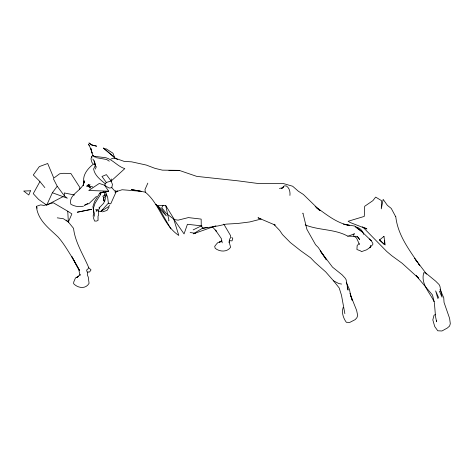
<?xml version="1.0" encoding="UTF-8"?>
<svg xmlns="http://www.w3.org/2000/svg" width="474" height="474" viewBox="0 0 474 474"><rect width="100%" height="100%" fill="white"/><g stroke="black" fill="none" stroke-linecap="round" stroke-linejoin="round"><path stroke-width="0.71" d="M289.928 195.43C290.349 191.94 289.466 187.959 286.349 185.938L284.21 185.891L281.645 188.581L283.719 186.632L282.51 187.793L279.441 188.439M104.44 195.703L104.89 192.385M115.65 190.536L115.615 191.929L111.799 187.663L112.439 184.422L111.153 181.038L106.389 174.628L101.981 176.47L106.306 182.454L111.153 181.038L124.822 168.614C116.557 166.22 111.266 157.137 102.141 157.285L95.001 156.379M302.898 213.383L302.91 213.081L306.927 229.392L315.566 244.726L318.327 247.552L326.468 259.9L320.217 250.906M103.451 199.779L103.682 200.656L103.936 199.062L103.48 197.095M111.153 181.038L111.366 178.959M84.171 181.169L84.028 182.443C82.109 175.41 87.791 168.554 92.94 164.49M97.899 210.663L98.657 211.037L98.509 215.344L98.023 216.085L98.035 220.434L96.518 221.068L94.581 221.056L93.497 218.004L94.397 215.267L93.36 208.424L95.114 203.18L100.494 194.565L100.636 193.576M87.791 272.183L87.305 274.802L88.282 277.136L89.071 283.322C85.64 289.401 77.908 288.162 73.654 283.719L73.731 282.036L75.473 277.936L78.441 276.348L76.901 277.432L80.236 274.434M84.135 180.695L83.3 185.713L83.608 184.599M395.666 216.659L391.263 208.43L387.359 205.331L383.158 199.376L381.28 208.862L381.54 200.668L375.663 197.095L372.902 200.632L364.69 206.279L364.269 216.411L348.135 221.263L350.25 222.555L366.912 228.978L364.476 227.627M79.513 189.659L79.946 187.627L70.827 173.419L63.38 173.312L59.611 173.792L53.805 178.111L47.684 163.506L39.301 166.617L33.293 174.965L39.709 181.317L44.852 187.603M384.764 240.822L383.964 244.217L379.621 239.595M106.182 195.371L103.711 197.966L102.834 196.165L105.945 194.494L106.182 195.371L104.624 201.598L104.393 200.721L103.8 203.097L99.078 208.05M229.001 242.463L229.629 240.531M109.411 205.07L109.038 206.338L101.009 211.339L99.113 211.297L98.337 210.687M100.494 194.565L101.045 192.717M93.052 216.174L93.953 213.442L92.916 206.599L94.658 201.367L100.02 192.764M91.796 156.521L91.95 157.244M95.422 169.088L96.157 166.884M39.917 181.613L33.257 193.67L38.649 199.477L46.695 205.147L63.101 196.615M92.009 156.195L90.967 158.861L91.861 162.315L93.431 164.342L94.836 163.909M343.176 307.466C341.345 312.354 343.33 318.238 346.328 322.284L349.765 322.409L355.192 319.618L356.91 317.704L357.674 315.477L356.644 310.434L350.541 295.13L349.51 289.549L346.281 282.563M106.306 182.454L104.564 185.233L108.694 191.182L100.233 192.799M88.804 267.786L91.02 269.86L89.568 272.005L87.103 271.975L86.618 270.044L88.223 268.634L88.549 267.212C83.193 254.491 75.088 242.255 73.553 228.355L68.357 222.022L71.888 213.904L67.752 211.226L53.343 202.789L43.964 205.438L40.687 204.881L36.385 206.35C37.908 220.523 48.781 227.988 58.124 237.065C63.8 243.464 67.989 250.953 72.587 258.117L71.876 256.701L79.644 270.607L72.723 258.366L78.69 269.445L80.112 275.542M147.829 183.136L145.008 189.511L145.287 192.16C159.75 203.891 163.056 225.055 178.781 235.442L173.757 219.142L184.06 233.901L187.426 224.279L201.965 225.92M46.695 205.147L52.377 192.746L57.212 186.241L53.337 178.674M95.552 164.952L93.621 169.034C94.646 175.463 100.494 179.759 105.192 183.699M84.224 182.164C82.334 190.821 67.895 194.5 70.904 204.33C74.726 206.457 79.223 207.221 83.489 206.172M163.157 205.266L161.764 207.713L166.303 213.46L173.774 219.101M109.02 207.179L106.964 210.456L102.473 211.86M102.337 209.721L101.009 211.339L108.35 203.145L107.669 197.326L105.921 192.9M96.506 196.319L89.142 203.482L84.413 205.319L87.838 203.435M87.56 185.275L86.552 186.235L89.308 186.874L90.042 188.036L90.7 187.799L88.164 184.99L87.56 185.275L89.106 186.092L92.78 186.928M359.008 243.636L357.159 245.562L356.91 249.514L360.702 250.942L361.372 251.682L366.574 249.834L370.052 247.469L370.798 245.627L369.927 247.535L372.837 244.501L372.813 243.358L371.338 240.792L361.745 231.561M168.477 220.872L168.993 220.517L165.722 205.55L157.546 205.663L155.626 204.324L156.562 205.39M115.058 192.29L117.38 190.874L116.077 191.597M221.714 240.786L219.332 242.244L221.767 241.361M203.127 227.84L193.25 233.86L215.907 225.82M347.957 236.135L347.845 236.2C334.608 228.818 318.966 230.554 305.179 224.889M111.799 187.663L109.571 188.054L108.516 187.728L104.564 185.233L99.315 183.432L88.768 190.477L108.694 191.182M96.186 211.351L97.342 210.687M435.227 314.564L434.042 315.21L432.815 319.909L434.717 326.509L437.757 330.793L441.969 330.976L447.343 328.014L449.589 326.047L450.3 323.706L449.625 318.445L444.049 302.448L443.741 297.749L439.991 289.282M193.155 229.902L201.26 225.908L201.154 219.095L188.356 217.596L178.07 220.161L174.367 219.563L165.722 205.55M90.173 184.813L88.164 184.99L88.869 185.144M99.214 193.588L102.692 192.13M95.618 209.786L98.87 209.188M353.231 234.31L354.552 233.854L347.845 236.2L357.23 236.348L359.671 239.548L357.23 236.348M220.665 241.651L217.904 242.564L216.588 243.944L214.686 246.373L215.196 248.311C219.658 251.925 227.087 252.352 230.613 247.268L229.061 241.704M110.993 158.997L114.501 157.925L124.111 161.385L131.659 161.841L146.294 165.059L154.962 168.353L162.404 170.154L179.148 170.356L196.728 176.375L238.138 180.861L258.443 183.539L283.227 183.503L292.654 186.235L298.318 191.2L303.384 194.464L320.027 210.652L316.644 208.033M201.26 225.908L202.825 228.32L207.102 227.277M202.825 228.32L218.064 225.926L226.039 224.143L238.215 223.414L249.685 221.962L261.127 219.047L258.01 217.779L275.204 225.091L274.185 224.255M168.934 170.504L179.148 170.356M141.317 191.318L122.096 189.736L117.38 191.3L116.035 192.047L110.709 203.903L108.35 203.145M103.267 192.183L106.164 192.835M343.33 224.155L354.671 226.051L361.544 231.395L356.928 228.118M57.265 217.839L63.445 218.751L68.357 222.022L67.752 211.226M190.139 232.509L195.537 233.327M103.136 191.893L105.068 192.485M140.612 191.188L131.417 189.559L145.287 192.16M341.6 284.068L338.774 283.553L333.483 280.756L325.691 271.892L314.677 262.069L310.577 257.791L300.522 250.592L290.301 242.516L282.492 234.6L279.654 230.411L274.138 224.67M345.599 224.682L349.225 225.375C336.161 223.023 325.816 213.893 315.163 206.581M74.477 195.004L64.28 192.948L64.417 195.928L67.338 198.215L52.377 192.746M96.157 157.658L106.644 159.495L109.298 161.207M92.092 145.127L89.017 143.024L92.092 145.127L96.678 146.193L91.909 144.92M355.192 226.892C359.399 227.188 362.675 230.494 363.724 234.375M114.501 157.925L117.712 159.625M96.311 210.326L96.915 210.74M353.278 235.661L356.489 237.966L359.553 244.537M105.572 148.469L112.942 153.185L114.915 158.239M369.234 238.979L371.338 240.792M66.164 220.102L68.357 222.022M231.798 237.456L232.758 238.327L232.041 240.899L229.262 240.614L229.647 239.08L230.755 237.45L230.607 235.679L223.817 224.149M362.539 226.762L386.737 251.469L391.72 255.682L402.106 263.236L418.459 278.078L416.172 275.483M157.498 206.463L166.315 215.836L162.072 209.579L157.546 205.663L170.818 228.847M212.364 226.685L216.659 231.691L215.409 230.02L221.382 238.653L222.217 242.836M416.302 275.85L432.442 294.964L434.249 302.057C430.072 292.588 420.337 283.938 423.792 272.657L425.865 273.101L435.689 281.177L439.125 284.607L439.913 286.237L442.07 297.21L439.368 291.095M333.483 280.756L339.206 287.985L341.493 295.29L344.865 313.664M414.531 258.229L426.641 274.162M320.24 250.87L332.517 267.14L342.121 274.849L345.119 278.09L346.091 279.66L348.07 290.1L347.199 286.699M57.212 186.241L64.417 195.928M415.384 259.562L417.582 262.537M418.459 263.728L419.774 265.511C409.5 250.136 397.787 235.459 395.731 216.34M89.225 145.423L88.525 144.286C90.647 147.787 91.701 151.662 92.898 155.472M92.833 159.045C94.984 161.302 94.445 164.514 96.08 166.937M36.385 206.35L37.268 208.222M438.806 298.081L435.659 290.9L437.834 298.472M350.541 295.13L352.289 300.54M352.295 300.332L350.114 293.412L350.399 294.555M103.67 198.819L103.907 199.696M89.308 186.874L88.857 184.653M99.137 207.12L99.617 208.993M94.664 162.007L95.197 165.112L94.196 160.787M434.374 302.602L435.517 316.525L436.607 321.781L436.542 320.383M30.478 190.785L28.813 195.004L23.7 191.046L30.478 190.785M91.642 209.265L77.232 212.216L91.624 209.307M383.958 236.348L379.289 240.164L385.166 244.94L383.958 236.348M93.597 155.762L92.329 155.49L95.351 157.184L93.597 155.762M107.562 151.544L103.32 147.995L114.572 157.552L107.562 151.544M91.968 152.989L91.008 148.735L91.968 152.989"/></g></svg>
